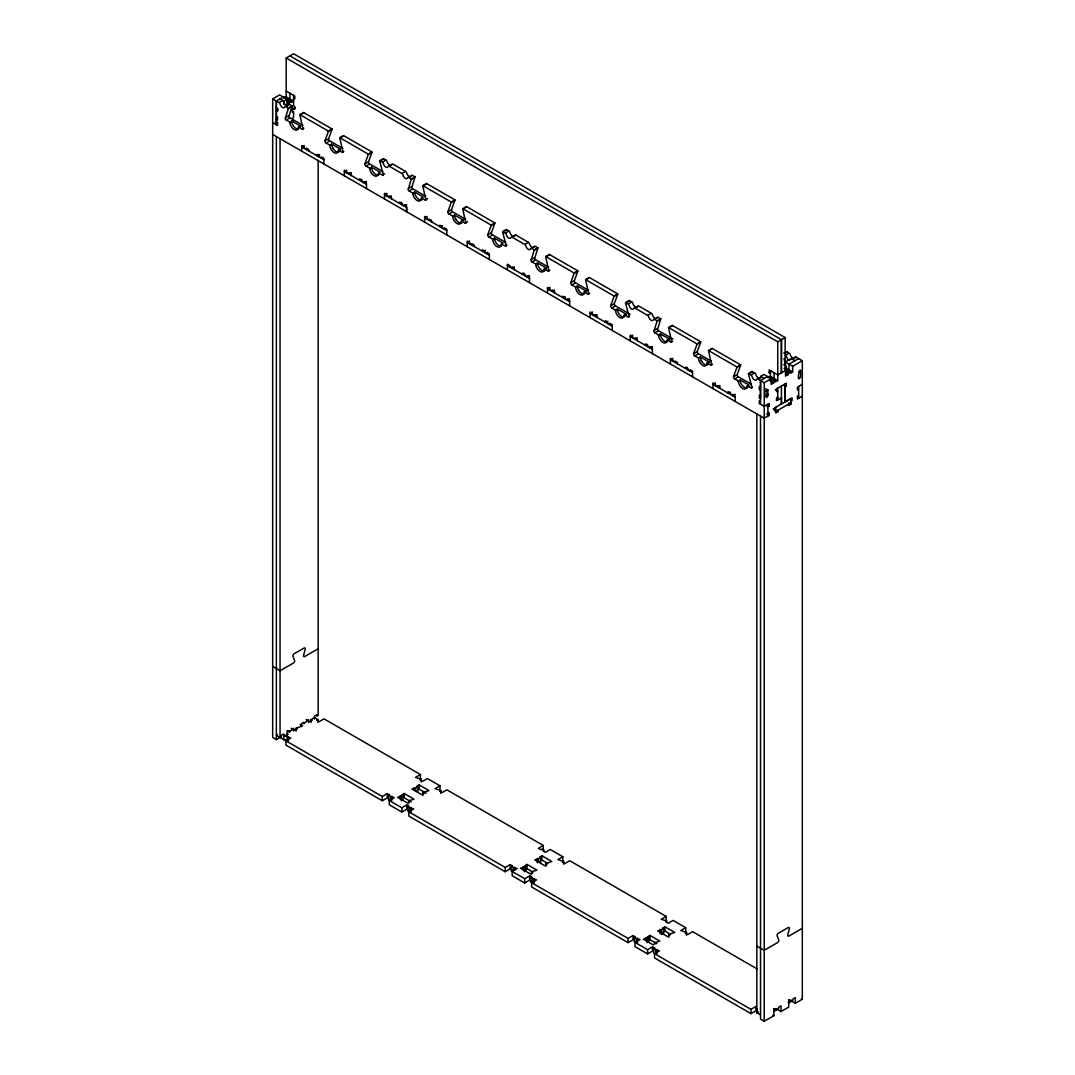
<?xml version="1.0" encoding="UTF-8"?>
<svg xmlns="http://www.w3.org/2000/svg" width="1075" height="1075" viewBox="0 0 1075 1075"><rect width="100%" height="100%" fill="white"/><g stroke="black" fill="none" stroke-linecap="round" stroke-linejoin="round"><path stroke-width="1.5" d="M276.356 101.063L276.356 124.713L276.356 101.063L283.33 97.032M760.522 398.328L760.522 380.59L767.496 376.572M283.746 96.79L291.123 101.05L291.123 102.461L293.582 101.05L286.205 96.79L286.205 58.01L293.582 53.75L785.126 337.537L777.749 341.796L777.749 380.577L775.29 382.001L775.29 380.577L767.913 376.317M781.431 339.673L781.431 372.77L781.431 339.673L289.901 55.873M790.851 401.392L792.073 400.693L792.073 397.844L785.126 401.862L785.126 386.731L786.349 386.019L786.349 383.184L776.526 388.854L776.526 391.69L777.749 390.991L775.29 389.567M283.8 102.044A3.48 2.002 60 0 0 286.111 105.269A3.48 2.002 60 0 0 288.436 104.718A1.733 1.008 60 0 1 289.592 104.436L292.185 105.941L288.49 108.064L285.184 118.747A1.733 1.008 60 0 0 286.205 119.983L289.901 122.12A6.087 3.507 60 0 0 294.201 129.564A6.087 3.507 60 0 0 298.501 127.078L300.342 126.017L291.742 121.058L289.901 122.12L289.981 123.141M292.185 105.941L288.866 116.624A1.733 1.008 60 0 0 289.901 117.86L302.975 125.412M412.867 194.078L412.787 193.07L409.091 190.933A1.733 1.008 60 0 1 408.07 189.697L411.376 179.014L415.071 176.878L412.477 175.386A1.733 1.008 60 0 0 411.322 175.668A3.48 2.002 60 0 1 408.997 176.219A3.48 2.002 60 0 1 406.686 172.994A1.733 1.008 60 0 0 405.53 171.368L392.966 164.126A1.733 1.008 60 0 0 391.811 164.394A3.48 2.002 60 0 1 391.461 164.945M415.071 176.878L411.752 187.574A1.733 1.008 60 0 0 412.787 188.81L425.848 196.349M534.208 246.605A1.733 1.008 60 0 1 535.363 246.336L537.957 247.828L534.262 249.964L530.956 260.647A1.733 1.008 60 0 0 531.977 261.883L535.673 264.007A6.087 3.507 60 0 0 539.972 271.464A6.087 3.507 60 0 0 544.273 268.978L546.113 267.917L537.513 262.945L535.673 264.007L535.753 265.028M537.957 247.828L534.638 258.524A1.733 1.008 60 0 0 535.673 259.76L548.734 267.299M654.863 332.833A1.733 1.008 60 0 1 653.842 331.597L657.148 320.901L660.843 318.778L658.249 317.286A1.733 1.008 60 0 0 657.08 317.555A3.48 2.002 60 0 1 654.769 318.106A3.48 2.002 60 0 1 652.458 314.881A1.733 1.008 60 0 0 651.289 313.268L638.738 306.012A1.733 1.008 60 0 0 637.582 306.294A3.48 2.002 60 0 1 637.233 306.845M800.458 377.164C795.083 385.629 801.923 357.424 800.458 377.164L798.644 378.212M298.433 127.952L298.501 127.078L302.183 129.215A1.733 0.994 60 0 0 303.056 129.296L299.952 115.092A1.72 0.994 60 0 1 299.898 114.649L303.593 112.526L332.094 128.987A1.733 0.994 60 0 1 332.054 129.363L328.587 138.782L325.362 140.637M378.266 174.043L380.174 172.108L371.574 167.149L369.733 168.211L366.051 166.088A1.747 1.008 60 0 1 365.016 164.851A1.747 1.008 60 0 1 364.815 163.951L368.282 154.531A1.733 0.994 60 0 0 368.335 154.155L372.017 152.032L343.503 135.571L339.821 137.694L368.335 154.155M421.319 198.888L423.227 196.967L414.627 191.995L412.787 193.07M501.152 244.979L503.06 243.058L494.46 238.099L492.619 239.161L488.937 237.024A1.747 1.008 60 0 1 487.902 235.788A1.747 1.008 60 0 1 487.701 234.901L491.167 225.481A1.733 0.994 60 0 0 491.208 225.105L494.903 222.968L466.389 206.521L462.707 208.752M544.192 269.838L544.273 268.978L547.954 271.102A1.733 0.994 60 0 0 548.828 271.196L545.724 256.979A1.72 0.994 60 0 1 545.67 256.549L549.365 254.412L577.866 270.873A1.733 0.994 60 0 1 577.812 271.249L574.359 280.669L571.134 282.537M624.038 315.929L625.946 314.007L617.346 309.036L615.505 310.097L611.809 307.974A1.747 1.008 60 0 1 610.788 306.738A1.747 1.008 60 0 1 610.587 305.851L614.053 296.431A1.733 0.994 60 0 0 614.094 296.055L617.789 293.918L589.275 277.457L585.593 279.594L588.737 294.241A1.747 1.008 60 0 1 587.877 294.147L584.182 292.024A6.087 3.507 60 0 1 579.882 294.51A6.087 3.507 60 0 1 575.582 287.052L571.9 284.929A1.733 0.994 60 0 1 570.677 282.806L574.131 273.386A1.733 0.994 60 0 0 574.184 273.01L577.866 270.873M667.078 340.788L668.999 338.867L660.399 333.895L658.558 334.957L654.863 332.833L658.088 330.966M746.923 386.879L748.832 384.958L740.232 379.986L738.391 381.047L734.695 378.924A1.747 1.008 60 0 1 733.674 377.688A1.747 1.008 60 0 1 733.473 376.787L736.939 367.368A1.733 0.994 60 0 0 736.98 366.992L740.675 364.868L712.161 348.407L708.479 350.544L711.623 365.191A1.747 1.008 60 0 1 710.763 365.097L707.068 362.974A6.087 3.507 60 0 1 702.768 365.46A6.087 3.507 60 0 1 698.468 358.002L694.786 355.879A1.733 0.994 60 0 1 693.563 353.756L697.017 344.322A1.733 0.994 60 0 0 697.07 343.946L700.752 341.823L672.251 325.362L668.556 327.485A1.72 0.994 60 0 0 668.61 327.929L671.714 342.146A1.733 0.994 60 0 1 670.84 342.052L667.158 339.928A6.087 3.507 60 0 1 662.858 342.414A6.087 3.507 60 0 1 658.545 334.957L658.639 335.978M785.032 364.882L785.099 364.008L783.715 364.815M660.829 318.872L657.524 329.461A1.733 1.008 60 0 0 658.558 330.697L673.071 339.082M272.674 666.513L280.051 670.773L293.435 663.033A1.733 1.008 -60 0 0 294.59 660.467L292.951 656.274A1.733 1.008 -60 0 1 294.133 653.775L304.064 648.037A1.733 1.008 -60 0 1 305.233 649.179L303.593 655.266A1.733 1.008 -60 0 0 304.749 656.503L318.146 648.776M756.84 946.04L764.218 950.3L777.601 942.573A1.733 1.008 -60 0 0 778.757 939.993L777.118 935.814A1.733 1.008 -60 0 1 778.3 933.302L788.23 927.564A1.733 1.008 -60 0 1 789.399 928.719L787.76 934.793A1.733 1.008 -60 0 0 788.916 936.043L802.313 928.303M332.094 128.987L328.413 131.11A1.733 0.994 60 0 1 328.359 131.486L324.905 140.906A1.733 0.994 60 0 0 326.128 143.042L329.81 145.165A6.087 3.507 60 0 0 334.11 152.61A6.087 3.507 60 0 0 338.423 150.137L340.264 149.062L331.664 144.104L329.81 145.165M382.808 171.503L369.733 163.951A1.747 1.008 60 0 1 368.698 162.715A1.747 1.008 60 0 1 368.51 161.828L371.963 152.408A1.733 0.994 60 0 0 372.017 152.032M412.787 193.07A6.087 3.507 60 0 0 417.087 200.514A6.087 3.507 60 0 0 421.387 198.028L425.068 200.165A1.733 0.994 60 0 0 425.942 200.246L422.838 186.029A1.72 0.994 60 0 1 422.784 185.599L426.479 183.476L454.98 199.923L451.298 202.06A1.733 0.994 60 0 1 451.245 202.436L447.791 211.856A1.733 0.994 60 0 0 449.014 213.979L452.696 216.115A6.087 3.507 60 0 0 456.996 223.56A6.087 3.507 60 0 0 461.309 221.074L463.15 220.012L454.55 215.04L452.696 216.115M448.248 211.587L451.473 209.733L454.927 200.299A1.733 0.994 60 0 0 454.98 199.923M505.693 242.453L492.619 234.901A1.747 1.008 60 0 1 491.584 233.665A1.747 1.008 60 0 1 491.382 232.778L494.849 223.345A1.733 0.994 60 0 0 494.903 222.968M630.031 314.236L615.505 305.851A1.747 1.008 60 0 1 614.47 304.615A1.747 1.008 60 0 1 614.268 303.714L617.735 294.295A1.733 0.994 60 0 0 617.789 293.918M694.02 353.487L697.245 351.619L700.698 342.199A1.733 0.994 60 0 0 700.752 341.823M751.452 384.339L738.391 376.787A1.747 1.008 60 0 1 737.356 375.551A1.747 1.008 60 0 1 737.154 374.664L740.621 365.245A1.733 0.994 60 0 0 740.675 364.868M285.775 739.828L283.733 739.587L283.733 733.916L281.274 735.34L281.274 736.751L276.356 739.587L272.674 737.463L272.674 98.927L279.634 94.909L287.012 99.169L287.012 104.839L291.123 101.05M283.746 98.215L286.205 96.79M279.876 102.017L282.644 100.432A1.733 1.008 60 0 1 283.8 102.044M280.051 98.927L283.773 101.037L287.012 99.169M287.442 100.338L289.901 98.913L289.901 93.243M278.21 109.448L276.356 110.523L277.592 111.222L277.592 108.387L276.356 107.675M272.674 98.927L278.949 102.555A1.733 1.008 60 0 1 280.105 104.167A3.48 2.002 60 0 0 282.429 107.406A3.48 2.002 60 0 0 284.741 106.842A1.733 1.008 60 0 1 285.91 106.573L288.664 104.974M288.449 108.441L291.204 106.842M295.222 107.675L292.36 109.328L292.36 112.163L293.582 111.451L293.582 117.605L292.36 118.317M285.439 117.592L288.664 115.737M286.205 119.983L289.444 118.129M300.879 114.555L303.647 112.956A1.72 0.994 60 0 1 303.593 112.526M292.36 121.152L293.582 120.44M302.653 128.946L303.876 128.234M328.359 131.486L331.127 129.887M304.225 145.515L301.766 146.939L323.884 159.705M326.128 143.042L329.353 141.174M340.788 137.6L343.557 136.001M342.562 151.992L343.798 151.279M368.282 154.531L371.05 152.932M346.822 170.105L344.363 171.53L366.481 184.295M365.272 163.682L368.51 161.828M351.323 172.712L348.864 174.137L348.864 172.712L351.323 174.137L351.323 175.547M366.051 166.088L369.276 164.22M369.8 169.151L369.733 168.211A6.074 3.507 60 0 0 374.033 175.655A6.074 3.507 60 0 0 378.333 173.183L383.049 175.252A1.747 1.008 60 0 0 383.251 174.593L379.784 161.183A1.72 0.994 60 0 1 379.744 160.739L383.426 158.616L386.019 160.108A1.733 1.008 60 0 1 387.175 161.72A3.48 2.002 60 0 0 390.91 165.254M380.711 160.645L383.479 159.046A1.72 0.994 60 0 1 383.426 158.616M383.251 161.707L386.019 160.108M379.744 160.739L382.324 162.244A1.733 1.008 60 0 1 383.493 163.857A3.48 2.002 60 0 0 385.804 167.082A3.48 2.002 60 0 0 388.129 166.531A1.733 1.008 60 0 1 389.284 166.249L392.039 164.65M366.481 181.46L364.022 182.884L364.022 181.46L366.481 182.884L366.481 188.555M382.485 175.037L384.635 173.801M389.284 166.249L401.835 173.505L404.603 171.906M401.835 173.505A1.733 1.008 60 0 1 402.991 175.117A3.48 2.002 60 0 0 405.315 178.343A3.48 2.002 60 0 0 407.627 177.792A1.733 1.008 60 0 1 408.782 177.509L411.55 175.924M386.96 193.285L384.501 194.709L406.619 207.475L406.619 211.735L406.619 206.064L404.16 204.64L404.16 206.064L406.619 204.64M411.335 179.391L414.09 177.792M391.461 195.892L389.002 197.316L389.002 195.892L391.461 197.316L391.461 198.727M408.325 188.542L411.55 186.674M409.091 190.933L412.316 189.079M423.765 185.505L426.52 183.906A1.72 0.994 60 0 1 426.479 183.476M425.539 199.896L427.689 198.647M427.111 216.465L424.652 217.876L446.77 230.655M451.245 202.436L454.013 200.837M449.014 213.979L452.239 212.124M464.602 208.013L466.442 206.951M465.448 222.942L467.598 221.692M491.167 225.481L493.922 223.882M469.708 241.055L467.249 242.48L489.367 255.245M488.157 234.632L491.382 232.778M488.937 237.024L492.162 235.17M492.686 240.101L492.619 239.161A6.074 3.507 60 0 0 496.919 246.605A6.074 3.507 60 0 0 501.219 244.119L505.935 246.202A1.747 1.008 60 0 0 506.137 245.543L502.67 232.119A1.72 0.994 60 0 1 502.63 231.689L506.312 229.566L508.905 231.058A1.733 1.008 60 0 1 510.061 232.67A3.48 2.002 60 0 0 512.372 235.909A3.48 2.002 60 0 0 514.697 235.344A1.733 1.008 60 0 1 515.852 235.076L528.403 242.318A1.733 1.008 60 0 1 529.572 243.931A3.48 2.002 60 0 0 531.52 246.927A3.48 2.002 60 0 0 533.858 247.156M503.597 231.595L506.365 229.996A1.72 0.994 60 0 1 506.312 229.566M506.137 232.657L508.905 231.058M513.084 236.661L515.852 235.076M505.371 245.987L507.051 245.006M525.648 243.918L528.403 242.318M502.616 231.689L505.21 233.181A1.733 1.008 60 0 1 506.379 234.807A3.48 2.002 60 0 0 508.69 238.032A3.48 2.002 60 0 0 511.001 237.481A1.733 1.008 60 0 1 512.17 237.199L524.721 244.455A1.733 1.008 60 0 1 525.877 246.067A3.48 2.002 60 0 0 528.201 249.293A3.48 2.002 60 0 0 530.513 248.742A1.733 1.008 60 0 1 531.668 248.459L534.436 246.86M534.208 250.341L536.976 248.742M514.347 266.842L511.888 268.253L511.888 266.842L514.347 268.253L514.347 269.677M531.211 259.492L534.436 257.624M531.977 261.883L535.202 260.016M546.651 256.455L549.406 254.856A1.72 0.994 60 0 1 549.365 254.412M524.385 273.346L522.544 274.407L522.544 272.983L525.003 274.407L525.003 275.832M529.505 275.59L527.046 277.014L527.046 275.59L529.505 277.014L529.505 282.685M548.411 270.846L549.795 270.04M549.997 287.401L547.538 288.826L569.656 301.591M574.131 273.386L576.899 271.787M554.485 290.008L552.039 291.433L552.039 290.008L554.485 291.433L554.485 292.857M571.9 284.929L575.125 283.061M586.56 279.5L588.401 278.425M575.582 287.052L577.423 285.99L586.036 290.962A6.087 3.507 60 0 1 585.969 291.742M569.643 298.769L567.183 300.18L567.183 298.769L569.643 300.18L569.643 305.864M584.182 292.024L586.036 290.962M588.334 293.892L589.718 293.085M614.053 296.431L616.808 294.832M592.594 312.005L590.135 313.416L612.253 326.195M611.043 305.582L614.268 303.714M597.095 314.612L594.636 316.023L594.636 314.612L597.095 316.023L597.095 317.447M611.809 307.974L615.048 306.12M615.572 311.051L615.505 310.097A6.074 3.507 60 0 0 619.805 317.555A6.074 3.507 60 0 0 624.105 315.069L628.821 317.152A1.747 1.008 60 0 0 629.023 316.493L625.556 303.069A1.72 0.994 60 0 1 625.502 302.639L629.197 300.503L631.791 302.008A1.733 1.008 60 0 1 632.947 303.62A3.48 2.002 60 0 0 636.682 307.154M626.483 302.545L629.251 300.946A1.72 0.994 60 0 1 629.197 300.503M629.023 303.607L631.791 302.008M625.502 302.639L628.096 304.131A1.733 1.008 60 0 1 629.251 305.743A3.48 2.002 60 0 0 631.576 308.982A3.48 2.002 60 0 0 633.887 308.418A1.733 1.008 60 0 1 635.056 308.149L637.811 306.55M628.257 316.937L629.641 316.131M635.056 308.149L647.607 315.392L650.375 313.806M647.607 315.392A1.733 1.008 60 0 1 648.763 317.004A3.48 2.002 60 0 0 651.087 320.243A3.48 2.002 60 0 0 653.398 319.692A1.733 1.008 60 0 1 654.554 319.409L657.322 317.81M632.732 335.185L630.273 336.609L652.391 349.375M657.094 321.277L659.862 319.692M637.233 337.792L634.774 339.203L634.774 337.792L637.233 339.203L637.233 340.627M654.097 330.442L657.322 328.574M669.537 327.391L672.292 325.792A1.72 0.994 60 0 1 672.251 325.362M647.271 344.296L645.43 345.357L645.43 343.933L647.889 345.357L647.889 346.768M652.391 346.54L649.932 347.951L649.932 346.54L652.391 347.951L652.391 353.635M671.297 341.783L672.533 341.084M697.017 344.322L699.785 342.737M672.883 358.351L670.424 359.776L692.542 372.541M694.786 355.879L698.011 354.011M709.446 350.437L712.161 348.407M698.468 358.002L700.309 356.94L708.922 361.912A6.087 3.507 60 0 1 708.855 362.692M687.409 367.462L685.568 368.523L685.568 367.113L688.027 368.523L688.027 369.948M707.068 362.974L708.922 361.912M711.22 364.828L712.443 364.129M736.939 367.368L739.694 365.782M715.48 382.955L713.021 384.366L735.139 397.145M733.929 376.532L737.154 374.664M719.981 385.562L717.522 386.973L717.522 385.562L719.981 386.973L719.981 388.398M734.695 378.924L737.92 377.056M738.458 382.001L738.391 381.047A6.074 3.507 60 0 0 741.051 387.175A6.074 3.507 60 0 0 745.728 388.801A6.074 3.507 60 0 0 746.991 386.019L751.707 388.102A1.747 1.008 60 0 0 751.909 387.43L748.442 374.019A1.72 0.994 60 0 1 748.388 373.589L752.083 371.453L754.677 372.958A1.733 1.008 60 0 1 755.832 374.57A3.48 2.002 60 0 0 759.568 378.091M783.742 353.178L786.51 351.579L789.09 353.07A1.733 1.008 60 0 1 790.259 354.696A3.48 2.002 60 0 0 792.571 357.921A3.48 2.002 60 0 0 794.895 357.37A1.733 1.008 60 0 1 796.051 357.088L802.313 360.73L802.313 999.253L795.339 1003.271L791.657 1001.147M749.369 373.482L752.137 371.896A1.72 0.994 60 0 1 752.083 371.453M784.71 353.084L785.637 352.546M751.909 374.543L754.677 372.958M788.177 353.608L785.408 355.207A1.733 1.008 60 0 1 786.564 356.819A3.48 2.002 60 0 0 789.614 360.34M748.388 373.589L750.982 375.081A1.733 1.008 60 0 1 752.137 376.693A3.48 2.002 60 0 0 754.462 379.918A3.48 2.002 60 0 0 756.773 379.368A1.733 1.008 60 0 1 757.942 379.099L760.697 377.5M785.516 371.843L787.975 373.253L787.975 374.678L785.516 376.102L785.516 370.418L777.749 374.906L769.149 369.934L769.149 372.77L771.608 371.359M793.283 358.687L796.051 357.088M735.125 394.31L732.68 395.721L732.68 394.31L735.125 395.721L735.125 401.405M798.644 358.58L788.996 364.156L788.996 369.827L786.537 371.251L786.537 369.827M767.913 377.742L770.372 376.317L777.749 380.577M751.143 387.873L752.366 387.175M785.099 368.268L786.483 367.475M757.942 379.099L764.218 382.713L771.608 378.454M794.976 360.703L791.281 358.58L785.314 362.02L792.678 366.279L802.313 360.73M769.942 379.408L773.637 381.531L775.29 380.577M787.975 373.253L790.219 371.963L790.219 373.374L792.678 371.963L792.678 366.279M773.637 381.531L773.637 382.955L771.178 384.38L771.178 378.696L763.801 374.436L760.562 376.317L764.244 378.44M766.058 391.112L767.899 390.05L765.44 388.626M798.644 372.299L800.485 371.238M777.749 397.132L776.526 397.844L776.526 400.679L781.431 397.844L781.431 403.998L781.431 386.019M802.326 384.366L797.395 387.215L797.395 390.05L798.618 389.338M760.522 401.405L759.299 400.693L759.299 403.528L764.218 406.363L769.136 403.528L769.136 406.363L766.972 406.538M767.899 413.23L769.136 412.518L769.136 415.353L764.218 418.188L764.218 1021.25L760.522 1019.127L760.522 416.065M798.618 395.493L797.395 396.205L797.395 399.04L802.326 396.191M775.693 410.153L774.457 410.852L774.457 408.016L790.851 398.556L790.851 404.24L788.392 405.651L788.392 404.24M775.693 411.564L790.851 402.816M778.152 410.153L778.152 411.564L775.693 412.988L775.693 407.304M277.592 734.628L276.356 735.34L382.324 796.508L387.242 793.673L389.701 795.097L388.478 795.809L388.478 800.055L389.701 799.357M287.012 730.61L289.471 732.021L293.582 728.232L293.582 731.067M296.042 731.067L296.042 728.232L302.572 725.88L300.113 724.456M310.971 722.44L310.971 719.605L314.451 717.603L317.851 719.565L317.851 722.4M288.234 734.158L285.775 735.569L283.733 735.34L290.814 738.001L285.91 740.85L285.91 745.096L382.324 800.767L387.242 797.932L387.242 793.673M317.851 719.565L316.628 720.263L319.087 721.688L323.992 718.853L420.419 774.524L420.419 778.784M420.419 774.524L415.514 777.359L421.225 779.241L421.225 782.076M388.478 795.809L394.203 797.69L389.284 800.526L389.284 804.785L401.835 812.028L406.753 809.193L409.212 810.617L407.976 811.329L407.976 807.07L409.212 806.358L406.753 804.933L401.835 807.782L389.284 800.526M421.225 779.241L420.002 779.953L422.462 781.377L427.38 778.528L439.93 785.785L439.93 790.044M402.95 799.881L402.95 795.634L397.602 797.301L407.438 802.971L409.898 801.547L408.661 800.835L408.661 803.683M408.661 800.835L414.009 799.182L404.173 793.498L401.727 794.922L402.95 795.634M416.657 790.555L417.879 791.267L417.879 787.007L411.94 789.023L421.776 794.694L424.235 793.269L422.999 792.571L422.999 795.406M422.999 792.571L428.938 790.555L419.116 784.884L416.657 786.295L417.879 787.007M439.93 785.785L435.012 788.62L440.737 790.501L440.737 793.35M407.976 807.07L413.7 808.951L408.782 811.786L408.782 816.046L505.21 871.718L510.128 868.882L512.587 870.293L511.364 871.005L511.364 866.746L512.587 866.047L510.128 864.623L505.21 867.458L408.782 811.786M440.737 790.501L439.514 791.213L441.973 792.638L446.877 789.803L543.305 845.474L543.305 849.72M543.305 845.474L538.387 848.309L540.846 849.72L542.082 849.022L544.111 850.191L542.888 850.903L545.347 852.314L550.266 849.478L562.816 856.735L562.816 860.981M511.364 866.746L517.075 868.64L512.17 871.476L512.17 875.735L524.721 882.978L529.639 880.143L532.098 881.567L530.862 882.266L530.862 878.02L532.098 877.308L529.639 875.883L524.721 878.718L511.364 871.005M532.676 871.946L527.059 868.707L524.6 870.118L525.836 870.831L525.836 866.571L520.488 868.237L530.324 873.921L532.783 872.497L531.547 871.785L531.547 874.62M531.547 871.785L536.895 870.118L527.059 864.448L524.6 865.872L525.836 866.571M539.543 861.505L540.765 862.217L540.765 857.957L534.826 859.96L544.662 865.644L547.121 864.219L545.885 863.507L545.885 866.343M545.885 863.507L551.824 861.505L542.002 855.821L539.543 857.245L540.765 857.957M562.816 856.735L557.898 859.57L563.622 861.451L563.622 864.287M530.862 878.02L536.586 879.901L531.668 882.736L531.668 886.996L628.096 942.668L633.014 939.832L633.014 935.572L635.473 936.983L634.25 937.696L634.25 941.955L647.607 949.668L652.525 946.833L654.984 948.257L653.748 948.956L653.748 953.216M563.622 861.451L562.4 862.163L564.859 863.588L569.763 860.739L666.191 916.411L666.191 920.67M530.862 882.266L628.096 938.408L633.014 935.572M666.191 916.411L661.273 919.246L666.997 921.141L665.774 921.853L668.233 923.264L673.138 920.428L685.702 927.671L685.702 931.931M634.25 937.696L639.961 939.577L635.056 942.426L635.056 946.672L647.607 953.928L652.525 951.093L652.525 946.833M648.722 937.521L643.374 939.187L653.21 944.858L655.669 943.447L654.433 942.735L659.781 941.068L649.945 935.398L647.486 936.809L648.722 937.521L648.722 941.781L647.486 941.068L649.945 939.644L656.973 943.702M661.394 934.457L663.651 933.154L663.651 928.894L657.712 930.91L667.548 936.58L670.007 935.169L668.771 934.457L668.771 937.293M668.771 934.457L674.71 932.442L664.888 926.771L662.428 928.195L663.651 928.894M670.504 934.269L664.888 931.031L662.428 932.442L663.651 933.154M685.702 927.671L680.784 930.52L686.508 932.401L686.508 935.237M653.748 948.956L659.472 950.851L654.554 953.686L654.554 957.946L750.982 1013.618L755.9 1010.769L755.9 1006.522L750.982 1009.358L654.554 953.686M686.508 932.401L685.286 933.113L687.731 934.524L692.649 931.689L757.418 969.086M760.522 1014.867L756.84 1012.731L758.063 1012.032M758.359 1012.193L757.123 1012.905L757.123 1008.646M788.069 1002.155L788.996 1002.679L792.893 1000.435L792.893 999.024L795.339 997.6L795.339 1003.271M764.218 1021.25L773.839 1015.687L773.839 1010.016L776.298 1008.592L776.298 1010.016L773.839 1008.592M777.319 1009.425L781.014 1011.548L788.768 1007.073L788.768 1001.389L791.227 999.978L791.227 1001.389L788.768 999.978M485.443 250.367L482.393 251.228L482.393 249.817L484.852 251.228L484.852 252.652M319.692 154.84L316.91 155.687L316.91 154.276L319.369 155.687L319.369 157.111M442.309 225.763L439.796 226.637L439.796 225.213L442.255 226.637L442.255 228.048M607.792 321.317L605.279 322.178L605.279 320.753L607.738 322.178L607.738 323.602M361.764 179.377L359.507 180.278L359.507 178.867L361.966 180.278L361.966 181.702M564.939 296.673L562.682 297.587L562.682 296.163L565.141 297.587L565.141 298.998M730.422 392.214L728.165 393.127L728.165 391.703L730.624 393.127L730.624 394.538M286.205 58.01L777.749 341.796M785.314 367.704L792.678 371.963M784.078 368.416L790.219 371.963M785.516 373.253L787.975 374.678M286.205 91.12L294.805 96.078L294.805 98.913L293.582 98.215M769.149 372.77L770.372 373.482M783.89 384.595L786.349 386.019M287.012 100.58L289.471 102.004M287.012 102.004L289.471 103.428M769.942 380.832L773.637 382.955M291.943 107.675L294.805 109.328L294.805 106.492L293.582 105.78L293.582 95.366M285.91 106.573L288.49 108.064M299.898 114.649L328.413 131.11M408.782 177.509L411.376 179.014M422.784 185.599L451.298 202.06M462.707 208.644L491.208 225.105M531.668 248.459L534.262 249.964M545.67 256.549L574.184 273.01M585.593 279.594L614.094 296.055M654.554 319.409L657.148 320.901M668.556 327.485L697.07 343.946M708.479 350.544L736.98 366.992M788.392 402.816L790.851 404.24M760.522 387.215L759.299 386.503L759.299 389.338L760.522 390.05M342.885 148.458L329.81 140.906A1.733 0.994 60 0 1 328.587 138.782M465.771 219.394L452.696 211.856A1.733 0.994 60 0 1 451.473 209.733M588.657 290.344L575.582 282.806A1.733 0.994 60 0 1 574.359 280.683M711.543 361.294L698.468 353.742A1.733 0.994 60 0 1 697.245 351.619M338.423 150.124L342.105 152.26A1.747 1.008 60 0 0 342.979 152.341L339.875 138.137M461.309 221.074L464.991 223.21A1.747 1.008 60 0 0 465.865 223.291L462.761 209.074M276.356 116.436L277.592 117.135L277.592 119.983L276.356 119.271M760.522 395.963L759.299 395.251L759.299 398.086L760.522 398.798M276.356 121.865L277.592 122.577L277.592 125.412L272.674 122.577M767.08 405.181L769.136 406.363M773.234 408.728L778.152 411.564M766.677 413.929L769.136 415.353M507.387 265.646L529.518 278.425M272.674 134.402L764.218 418.188L764.218 382.713M801.386 998.729L802.313 999.253M310.971 719.605L312.207 720.317L309.748 721.742L306.053 719.605M426.13 793.189L419.116 789.131L419.116 784.884M547.618 863.319L542.002 860.081L542.002 855.821M296.042 728.232L297.264 728.944L294.805 730.355L291.123 728.232M411.201 801.816L404.173 797.757L404.173 793.498M772.912 1015.163L773.839 1015.687M701.223 360.515L701.706 361.402M578.337 289.565L578.82 290.452M455.451 218.615L455.934 219.502M332.565 147.678L333.048 148.552M784.024 358.62L786.336 367.556A1.747 1.008 60 0 1 786.134 368.228M767.899 394.431L766.811 397.643L766.058 395.398M798.644 386.489L798.644 398.314M788.996 999.844L788.996 1002.679M785.126 337.537L785.126 370.647M785.126 383.896L785.126 401.862M781.014 1011.548L781.014 1005.877L778.555 1007.302L778.555 1008.713L774.067 1011.306L774.067 1008.471M777.749 388.142L777.749 399.967M774.067 372.77L774.067 378.454M770.372 370.647L770.372 378.024M767.899 404.24L767.899 416.065M760.522 380.59L760.522 404.24M756.84 413.929L756.84 1012.731M750.982 1009.358L750.982 1013.618M715.466 385.791L715.466 384.38L713.007 382.955L713.007 388.626M692.528 376.801L692.528 371.13L690.069 369.706L690.069 371.13M677.371 363.793L677.371 362.382L674.912 360.958L674.912 362.382M672.869 361.2L672.869 359.776L670.41 358.365L670.41 364.035M664.888 926.771L664.888 931.031M661.394 930.197L661.394 933.033M660.171 929.485L660.171 933.745M657.013 949.427L657.013 953.686M655.79 950.139L655.79 954.398M649.945 935.398L649.945 939.644M647.607 949.668L647.607 953.928M647.069 938.475L647.069 942.735M645.833 937.763L645.833 940.612M637.502 938.166L637.502 942.426M636.279 938.878L636.279 941.713M632.732 338.02L632.732 336.609L630.273 335.185L630.273 340.856M628.096 938.408L628.096 942.668M612.253 330.455L612.253 324.784L609.794 323.36L609.794 324.784M592.58 314.841L592.58 313.43L590.121 312.005L590.121 317.689M549.983 290.25L549.983 288.826L547.524 287.415L547.524 293.085M538.521 859.261L538.521 862.096M537.285 858.549L537.285 862.808M534.127 878.477L534.127 882.736M532.904 879.189L532.904 883.448M529.639 875.883L529.639 880.143M527.059 864.448L527.059 868.707M524.721 878.718L524.721 882.978M524.183 867.525L524.183 871.785M522.947 866.826L522.947 869.662M514.629 867.216L514.629 870.051M513.393 867.928L513.393 870.763M510.128 864.623L510.128 868.882M509.846 267.07L509.846 265.659L507.387 264.235L507.387 269.919M505.21 867.458L505.21 871.718M489.367 259.505L489.367 253.834L486.908 252.41L486.908 253.834M474.209 246.498L474.209 245.087L471.75 243.662L471.75 245.087M469.694 243.904L469.694 242.48L467.249 241.055L467.249 246.739M446.757 234.914L446.757 229.23L444.297 227.819L444.297 229.23M431.599 221.907L431.599 220.483L429.153 219.072L429.153 220.483M427.097 219.3L427.097 217.889L424.638 216.465L424.638 222.135M415.635 788.311L415.635 791.146M414.399 787.599L414.399 790.434M411.241 807.54L411.241 811.786M410.018 808.239L410.018 812.498M406.753 804.933L406.753 809.193M402.117 204.882L402.117 203.457L399.658 202.046L399.658 203.457L401.499 202.396L401.499 203.457M401.835 807.782L401.835 812.028M401.297 796.588L401.297 800.835M400.061 795.876L400.061 798.712M391.743 796.266L391.743 800.526M390.507 796.978L390.507 799.813M386.96 196.134L386.96 194.709L384.501 193.285L384.501 198.969M382.324 796.508L382.324 800.767M346.808 172.954L346.808 171.53L344.363 170.119L344.363 175.789M323.871 163.964L323.871 158.294L321.425 156.869L321.425 158.294M318.146 160.309L318.146 715.466L316.91 716.178L316.91 714.754L314.451 716.178L314.451 719.014M308.727 150.957L308.727 149.546L306.267 148.122L306.267 149.546M308.512 722.44L308.512 719.605L303.808 723.744L303.808 722.333L301.349 723.744L301.349 726.579M304.212 148.363L304.212 146.939L301.752 145.515L301.752 151.199M289.471 732.021L289.471 730.61L287.012 732.021L287.012 736.281M288.355 736.59L288.355 740.85M287.132 737.302L287.132 741.548M283.773 101.037L283.773 104.302M280.051 138.662L280.051 737.463M276.356 136.538L276.356 739.587M501.676 245.906A6.087 3.507 60 0 1 497.04 244.119A6.087 3.507 60 0 1 494.46 238.099M461.753 222.861A6.087 3.507 60 0 1 457.117 221.087A6.087 3.507 60 0 1 454.537 215.054M463.15 220.012A6.087 3.507 60 0 1 463.083 220.792M421.843 199.816A6.087 3.507 60 0 1 417.208 198.042A6.087 3.507 60 0 1 414.627 192.008M378.79 174.97A6.087 3.507 60 0 1 374.154 173.183A6.087 3.507 60 0 1 371.574 167.149M339.364 151.575A6.087 3.507 60 0 1 334.58 150.487A6.087 3.507 60 0 1 331.664 144.104M340.264 149.062A6.087 3.507 60 0 1 340.197 149.855M298.393 129.054A6.087 3.507 60 0 1 293.999 126.729A6.087 3.507 60 0 1 291.742 121.058M300.342 126.017A6.087 3.507 60 0 1 300.113 127.495M761.624 376.962A1.733 1.008 60 0 0 760.468 377.244A3.48 2.002 60 0 1 760.119 377.795M747.447 387.806A6.087 3.507 60 0 1 742.798 386.019A6.087 3.507 60 0 1 740.232 379.986M748.778 385.683A6.087 3.507 60 0 1 748.603 386.436M708.022 364.412A6.087 3.507 60 0 1 703.225 363.323A6.087 3.507 60 0 1 700.309 356.94M667.051 341.89A6.087 3.507 60 0 1 662.657 339.566A6.087 3.507 60 0 1 660.399 333.895M668.999 338.867A6.087 3.507 60 0 1 668.771 340.345M623.997 317.031A6.087 3.507 60 0 1 619.603 314.706A6.087 3.507 60 0 1 617.346 309.036M625.946 314.007A6.087 3.507 60 0 1 625.717 315.486M584.088 293.986A6.087 3.507 60 0 1 579.68 291.661A6.087 3.507 60 0 1 577.423 285.99M544.729 270.766A6.087 3.507 60 0 1 540.08 268.978A6.087 3.507 60 0 1 537.513 262.945M546.113 267.917A6.087 3.507 60 0 1 545.885 269.395M791.2 359.493A1.733 1.008 60 0 1 792.356 359.225M786.551 352.009A1.72 0.994 60 0 1 786.51 351.579M785.099 364.008A6.074 3.507 60 0 1 785.019 364.936M766.072 390.762L766.058 397.024L767.899 395.963L767.832 389.567L766.072 390.762"/></g></svg>
